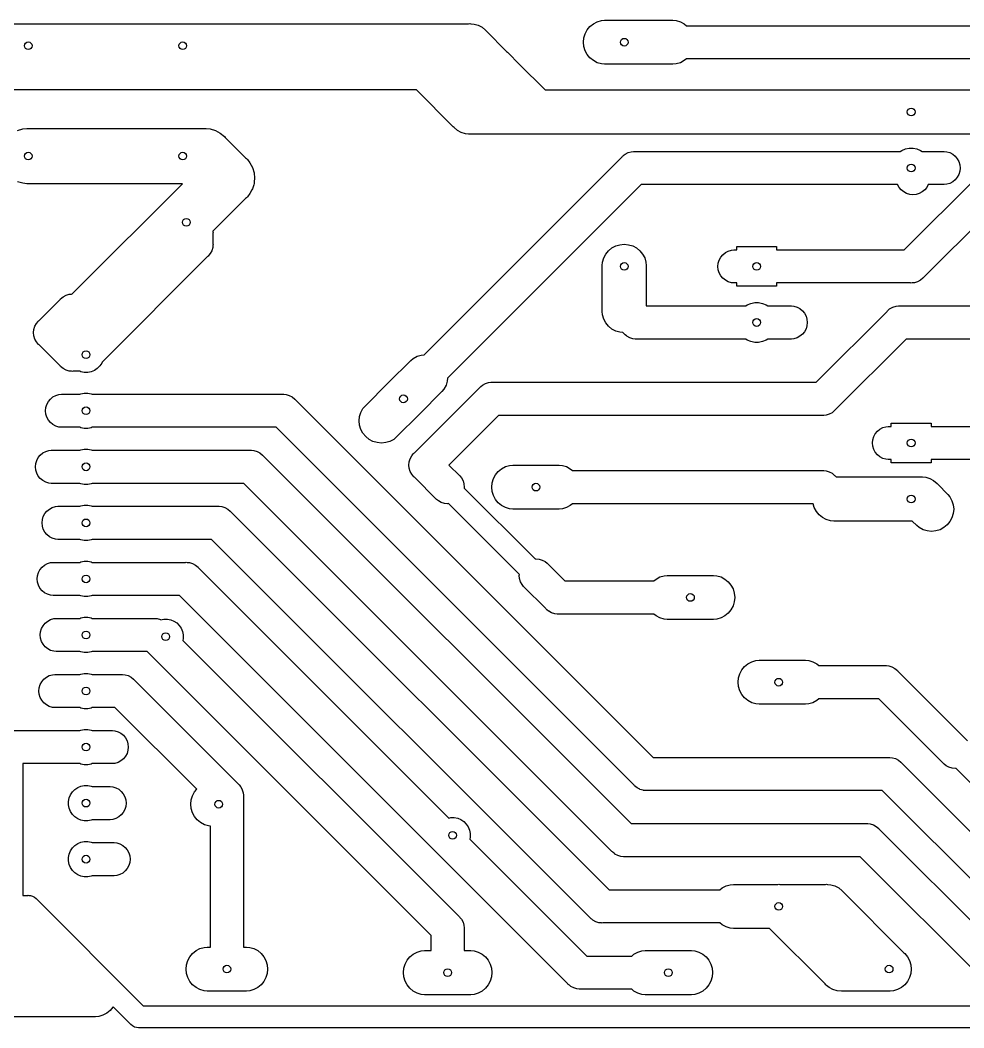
# Model space of a CAD drawing. Extents: x 86 to 209, y -117 to -36.
# Drawn here: x 137.63 to 180.38, y -82.5 to -36.84 of the extents above; entities that cross this region are included whole.
import ezdxf

# ---------------------------------------------------------------- set-up
doc = ezdxf.new("R2010")
doc.units = 0
doc.layers.add('BLACK', color=7, linetype='CONTINUOUS')

msp = doc.modelspace()

# ---------------------------------------------------------------- linework, layer by layer
at = {"layer": 'BLACK', "linetype": 'CONTINUOUS'}
for p, q in [((163.602, -37.0045), (163.775, -36.9117)), ((163.775, -36.9117), (163.964, -36.8545)), ((163.964, -36.8545), (164.111, -36.84)), ((164.111, -36.84), (167.209, -36.84)), ((167.209, -36.84), (167.356, -36.8545)), ((167.356, -36.8545), (167.545, -36.9117)), ((167.545, -36.9117), (167.718, -37.0045)), ((128.951, -37), (157.951, -37)), ((157.951, -37), (158, -36.9952)), ((158, -36.9952), (158.049, -37)), ((158.049, -37), (158.196, -37.0145)), ((158.196, -37.0145), (158.385, -37.0717)), ((158.385, -37.0717), (158.558, -37.1645)), ((158.558, -37.1645), (158.711, -37.2895)), ((158.711, -37.2895), (158.742, -37.3276)), ((158.742, -37.3276), (159.672, -38.2582)), ((163.232, -37.4555), (163.325, -37.2817)), ((163.325, -37.2817), (163.449, -37.1295)), ((163.449, -37.1295), (163.602, -37.0045)), ((167.718, -37.0045), (167.822, -37.09)), ((167.822, -37.09), (196.803, -37.09)), ((163.155, -37.84), (163.174, -37.644)), ((163.174, -38.036), (163.155, -37.84)), ((163.174, -37.644), (163.232, -37.4555)), ((159.672, -38.2582), (159.711, -38.2895)), ((159.711, -38.2895), (159.742, -38.3276)), ((159.742, -38.3276), (160.242, -38.8276)), ((163.232, -38.2245), (163.174, -38.036)), ((163.325, -38.3983), (163.232, -38.2245)), ((163.449, -38.5505), (163.325, -38.3983)), ((163.602, -38.6755), (163.449, -38.5505)), ((163.775, -38.7683), (163.602, -38.6755)), ((163.964, -38.8255), (163.775, -38.7683)), ((167.545, -38.7683), (167.356, -38.8255)), ((167.718, -38.6755), (167.545, -38.7683)), ((167.822, -38.59), (167.718, -38.6755)), ((196.529, -38.59), (167.822, -38.59)), ((160.242, -38.8276), (161.414, -40)), ((160.242, -38.8276), (160.242, -38.8276)), ((164.111, -38.84), (163.964, -38.8255)), ((167.209, -38.84), (164.111, -38.84)), ((167.356, -38.8255), (167.209, -38.84)), ((155.586, -40), (129.768, -40)), ((157.258, -41.6724), (155.586, -40)), ((161.414, -40), (195.049, -40)), ((137.519, -41.8396), (137.755, -41.7681)), ((137.755, -41.7681), (137.939, -41.75)), ((137.939, -41.75), (145.939, -41.75)), ((145.939, -41.75), (146, -41.744)), ((146, -41.744), (146.061, -41.75)), ((146.061, -41.75), (146.061, -41.75)), ((146.061, -41.75), (146.245, -41.7681)), ((146.245, -41.7681), (146.481, -41.8396)), ((146.481, -41.8396), (146.698, -41.9556)), ((146.698, -41.9556), (146.888, -42.1118)), ((157.289, -41.7105), (157.258, -41.6724)), ((157.442, -41.8355), (157.289, -41.7105)), ((157.615, -41.9283), (157.442, -41.8355)), ((157.804, -41.9855), (157.615, -41.9283)), ((157.951, -42), (157.804, -41.9855)), ((158, -42.0048), (157.951, -42)), ((157.951, -42), (157.951, -42)), ((158.049, -42), (158, -42.0048)), ((160.951, -42), (158.049, -42)), ((161, -42.0048), (160.951, -42)), ((161.049, -42), (161, -42.0048)), ((182.939, -42), (161.049, -42)), ((146.888, -42.1118), (146.927, -42.1595)), ((146.927, -42.1595), (147.84, -43.0727)), ((165.002, -42.9458), (165.041, -42.9134)), ((165.041, -42.9134), (165.172, -42.8437)), ((165.172, -42.8437), (165.313, -42.8009)), ((165.313, -42.8009), (165.423, -42.79)), ((165.423, -42.79), (165.46, -42.7864)), ((165.423, -42.79), (165.423, -42.79)), ((165.46, -42.7864), (165.497, -42.79)), ((165.497, -42.79), (177.502, -42.79)), ((177.502, -42.79), (177.574, -42.7424)), ((177.574, -42.7424), (177.737, -42.6746)), ((177.737, -42.6746), (177.911, -42.64)), ((177.911, -42.64), (178.089, -42.64)), ((178.089, -42.64), (178.263, -42.6746)), ((178.263, -42.6746), (178.426, -42.7424)), ((178.426, -42.7424), (178.498, -42.79)), ((178.498, -42.79), (179.497, -42.79)), ((179.497, -42.79), (179.607, -42.8009)), ((179.607, -42.8009), (179.748, -42.8437)), ((179.748, -42.8437), (179.879, -42.9134)), ((179.879, -42.9134), (179.993, -43.0071)), ((147.84, -43.0727), (147.888, -43.1118)), ((147.888, -43.1118), (147.927, -43.1595)), ((147.927, -43.1595), (147.927, -43.1595)), ((147.927, -43.1595), (148.044, -43.3022)), ((148.044, -43.3022), (148.16, -43.5193)), ((155.938, -52.0013), (164.904, -43.0357)), ((164.904, -43.0357), (164.927, -43.0071)), ((164.927, -43.0071), (164.956, -42.9836)), ((164.956, -42.9836), (165.002, -42.9458)), ((164.956, -42.9836), (164.956, -42.9836)), ((179.993, -43.0071), (180.087, -43.1213)), ((180.087, -43.1213), (180.156, -43.2516)), ((180.156, -43.2516), (180.199, -43.393)), ((148.16, -43.5193), (148.232, -43.755)), ((148.232, -43.755), (148.256, -44)), ((180.156, -43.8284), (180.087, -43.9587)), ((180.199, -43.687), (180.156, -43.8284)), ((180.199, -43.393), (180.214, -43.54)), ((180.214, -43.54), (180.199, -43.687)), ((137.755, -44.2319), (137.519, -44.1604)), ((137.939, -44.25), (137.755, -44.2319)), ((144.982, -44.25), (137.939, -44.25)), ((140.16, -49.0727), (144.982, -44.25)), ((148.232, -44.245), (148.215, -44.3022)), ((148.24, -44.1659), (148.232, -44.245)), ((148.256, -44), (148.24, -44.1659)), ((165.771, -44.29), (156.999, -53.0619)), ((177.385, -44.29), (165.771, -44.29)), ((177.453, -44.4187), (177.385, -44.29)), ((177.689, -47.25), (180.944, -43.9957)), ((178.775, -44.29), (178.707, -44.4187)), ((179.497, -44.29), (178.775, -44.29)), ((179.607, -44.2791), (179.497, -44.29)), ((179.748, -44.2363), (179.607, -44.2791)), ((179.879, -44.1666), (179.748, -44.2363)), ((179.993, -44.0729), (179.879, -44.1666)), ((180.087, -43.9587), (179.993, -44.0729)), ((148.044, -44.6978), (147.928, -44.8396)), ((148.133, -44.5329), (148.044, -44.6978)), ((148.16, -44.4807), (148.133, -44.5329)), ((148.215, -44.3022), (148.16, -44.4807)), ((177.547, -44.5329), (177.453, -44.4187)), ((177.661, -44.6266), (177.547, -44.5329)), ((177.792, -44.6963), (177.661, -44.6266)), ((177.933, -44.7391), (177.792, -44.6963)), ((178.08, -44.7536), (177.933, -44.7391)), ((178.227, -44.7391), (178.08, -44.7536)), ((178.368, -44.6963), (178.227, -44.7391)), ((178.499, -44.6266), (178.368, -44.6963)), ((178.613, -44.5329), (178.499, -44.6266)), ((178.707, -44.4187), (178.613, -44.5329)), ((147.84, -44.9273), (146.368, -46.4)), ((147.888, -44.8882), (147.84, -44.9273)), ((147.928, -44.8396), (147.888, -44.8882)), ((181.5, -45.5607), (178.556, -48.5043)), ((146.368, -46.4), (146.37, -46.4232)), ((146.37, -46.4232), (146.37, -46.4232)), ((146.37, -46.4232), (146.374, -46.46)), ((146.374, -46.46), (146.37, -46.4968)), ((146.37, -46.4968), (146.37, -46.9632)), ((146.37, -46.9632), (146.374, -47)), ((146.374, -47), (146.37, -47.0368)), ((164.615, -47.0717), (164.804, -47.0145)), ((164.804, -47.0145), (165, -46.9952)), ((165, -46.9952), (165.196, -47.0145)), ((165.196, -47.0145), (165.385, -47.0717)), ((146.247, -47.4187), (146.183, -47.4957)), ((146.316, -47.2884), (146.247, -47.4187)), ((146.359, -47.147), (146.316, -47.2884)), ((146.361, -47.131), (146.359, -47.147)), ((146.37, -47.0368), (146.361, -47.131)), ((146.37, -47.0368), (146.37, -47.0368)), ((164.072, -47.6155), (164.165, -47.4417)), ((164.165, -47.4417), (164.289, -47.2895)), ((164.289, -47.2895), (164.442, -47.1645)), ((164.442, -47.1645), (164.615, -47.0717)), ((165.385, -47.0717), (165.558, -47.1645)), ((165.558, -47.1645), (165.711, -47.2895)), ((165.711, -47.2895), (165.835, -47.4417)), ((165.835, -47.4417), (165.928, -47.6155)), ((169.373, -47.5813), (169.467, -47.4671)), ((169.467, -47.4671), (169.581, -47.3734)), ((169.581, -47.3734), (169.712, -47.3037)), ((169.712, -47.3037), (169.853, -47.2609)), ((169.853, -47.2609), (169.963, -47.25)), ((169.963, -47.25), (170.1, -47.25)), ((170.1, -47.25), (170.1, -47.1)), ((170.1, -47.1), (171.9, -47.1)), ((171.9, -47.1), (171.9, -47.25)), ((171.9, -47.25), (177.689, -47.25)), ((146.124, -47.5564), (141.348, -52.3325)), ((146.153, -47.5329), (146.124, -47.5564)), ((146.183, -47.4957), (146.153, -47.5329)), ((164, -47.9509), (164.014, -47.804)), ((164.014, -47.804), (164.072, -47.6155)), ((165.928, -47.6155), (165.986, -47.804)), ((165.986, -47.804), (166, -47.9509)), ((169.246, -48), (169.261, -47.853)), ((169.261, -47.853), (169.304, -47.7116)), ((169.304, -47.7116), (169.373, -47.5813)), ((164, -50.0491), (164, -47.9509)), ((166, -47.9509), (166, -49.79)), ((169.261, -48.147), (169.246, -48)), ((169.304, -48.2884), (169.261, -48.147)), ((169.373, -48.4187), (169.304, -48.2884)), ((169.467, -48.5329), (169.373, -48.4187)), ((169.581, -48.6266), (169.467, -48.5329)), ((169.712, -48.6963), (169.581, -48.6266)), ((169.853, -48.7391), (169.712, -48.6963)), ((169.963, -48.75), (169.853, -48.7391)), ((170.1, -48.75), (169.963, -48.75)), ((170.1, -48.9), (170.1, -48.75)), ((177.963, -48.75), (171.9, -48.75)), ((171.9, -48.75), (171.9, -48.9)), ((178, -48.7536), (177.963, -48.75)), ((178.037, -48.75), (178, -48.7536)), ((178.147, -48.7391), (178.037, -48.75)), ((178.037, -48.75), (178.037, -48.75)), ((178.288, -48.6963), (178.147, -48.7391)), ((178.419, -48.6266), (178.288, -48.6963)), ((178.533, -48.5329), (178.419, -48.6266)), ((178.556, -48.5043), (178.533, -48.5329)), ((139.581, -49.3734), (139.712, -49.3037)), ((139.712, -49.3037), (139.853, -49.2609)), ((139.853, -49.2609), (139.963, -49.25)), ((139.963, -49.25), (139.984, -49.2479)), ((139.963, -49.25), (139.963, -49.25)), ((139.984, -49.2479), (140.16, -49.0727)), ((171.9, -48.9), (170.1, -48.9)), ((138.496, -50.4436), (139.444, -49.4957)), ((139.444, -49.4957), (139.467, -49.4671)), ((139.467, -49.4671), (139.526, -49.4187)), ((139.526, -49.4187), (139.581, -49.3734)), ((170.502, -49.79), (170.574, -49.7424)), ((170.574, -49.7424), (170.737, -49.6746)), ((170.737, -49.6746), (170.911, -49.64)), ((170.911, -49.64), (171.089, -49.64)), ((171.089, -49.64), (171.263, -49.6746)), ((171.263, -49.6746), (171.426, -49.7424)), ((171.426, -49.7424), (171.498, -49.79)), ((164.014, -50.196), (164, -50.0491)), ((164.072, -50.3845), (164.014, -50.196)), ((166, -49.79), (170.502, -49.79)), ((171.498, -49.79), (172.577, -49.79)), ((172.577, -49.79), (172.687, -49.8009)), ((172.687, -49.8009), (172.828, -49.8437)), ((172.828, -49.8437), (172.959, -49.9134)), ((172.959, -49.9134), (173.073, -50.0071)), ((173.073, -50.0071), (173.167, -50.1213)), ((173.167, -50.1213), (173.236, -50.2516)), ((173.689, -53.25), (176.904, -50.0357)), ((176.904, -50.0357), (176.927, -50.0071)), ((176.927, -50.0071), (176.958, -49.9817)), ((176.958, -49.9817), (177.023, -49.9283)), ((177.023, -49.9283), (177.041, -49.9134)), ((177.041, -49.9134), (177.172, -49.8437)), ((177.172, -49.8437), (177.313, -49.8009)), ((177.313, -49.8009), (177.423, -49.79)), ((177.423, -49.79), (177.46, -49.7864)), ((177.423, -49.79), (177.423, -49.79)), ((177.46, -49.7864), (177.497, -49.79)), ((177.497, -49.79), (182.878, -49.79)), ((138.304, -50.7116), (138.373, -50.5813)), ((138.373, -50.5813), (138.444, -50.4957)), ((138.444, -50.4957), (138.467, -50.4671)), ((138.444, -50.4957), (138.444, -50.4957)), ((138.467, -50.4671), (138.496, -50.4436)), ((164.165, -50.5583), (164.072, -50.3845)), ((164.289, -50.7105), (164.165, -50.5583)), ((173.236, -50.2516), (173.279, -50.393)), ((173.279, -50.393), (173.294, -50.54)), ((173.294, -50.54), (173.279, -50.687)), ((138.246, -51), (138.261, -50.853)), ((138.261, -51.147), (138.246, -51)), ((138.261, -50.853), (138.304, -50.7116)), ((164.442, -50.8355), (164.289, -50.7105)), ((164.615, -50.9283), (164.442, -50.8355)), ((164.804, -50.9855), (164.615, -50.9283)), ((164.938, -50.9987), (164.804, -50.9855)), ((164.984, -51.0443), (164.938, -50.9987)), ((165.007, -51.0729), (164.984, -51.0443)), ((165.036, -51.0964), (165.007, -51.0729)), ((165.097, -51.147), (165.036, -51.0964)), ((165.036, -51.0964), (165.036, -51.0964)), ((173.073, -51.0729), (172.959, -51.1666)), ((173.167, -50.9587), (173.073, -51.0729)), ((173.236, -50.8284), (173.167, -50.9587)), ((173.279, -50.687), (173.236, -50.8284)), ((138.304, -51.2884), (138.261, -51.147)), ((138.373, -51.4187), (138.304, -51.2884)), ((138.467, -51.5329), (138.373, -51.4187)), ((138.496, -51.5564), (138.467, -51.5329)), ((139.444, -52.5043), (138.496, -51.5564)), ((165.121, -51.1666), (165.097, -51.147)), ((165.252, -51.2363), (165.121, -51.1666)), ((165.393, -51.2791), (165.252, -51.2363)), ((165.503, -51.29), (165.393, -51.2791)), ((165.54, -51.2936), (165.503, -51.29)), ((165.503, -51.29), (165.503, -51.29)), ((165.577, -51.29), (165.54, -51.2936)), ((170.502, -51.29), (165.577, -51.29)), ((170.574, -51.3376), (170.502, -51.29)), ((170.737, -51.4054), (170.574, -51.3376)), ((170.911, -51.44), (170.737, -51.4054)), ((171.089, -51.44), (170.911, -51.44)), ((171.263, -51.4054), (171.089, -51.44)), ((171.426, -51.3376), (171.263, -51.4054)), ((171.498, -51.29), (171.426, -51.3376)), ((172.577, -51.29), (171.498, -51.29)), ((172.687, -51.2791), (172.577, -51.29)), ((172.828, -51.2363), (172.687, -51.2791)), ((172.959, -51.1666), (172.828, -51.2363)), ((177.771, -51.29), (174.556, -54.5043)), ((182.878, -51.29), (177.771, -51.29)), ((155.615, -52.0717), (155.804, -52.0145)), ((155.804, -52.0145), (155.938, -52.0013)), ((139.467, -52.5329), (139.444, -52.5043)), ((141.241, -52.51), (141.13, -52.6214)), ((141.329, -52.3789), (141.241, -52.51)), ((141.348, -52.3325), (141.329, -52.3789)), ((154.328, -53.2582), (155.328, -52.2582)), ((155.328, -52.2582), (155.442, -52.1645)), ((155.442, -52.1645), (155.615, -52.0717)), ((139.581, -52.6266), (139.467, -52.5329)), ((139.712, -52.6963), (139.581, -52.6266)), ((139.853, -52.7391), (139.712, -52.6963)), ((139.963, -52.75), (139.853, -52.7391)), ((140, -52.7536), (139.963, -52.75)), ((139.963, -52.75), (139.963, -52.75)), ((140.037, -52.75), (140, -52.7536)), ((140.34, -52.75), (140.037, -52.75)), ((140.387, -52.7693), (140.34, -52.75)), ((140.541, -52.8), (140.387, -52.7693)), ((140.699, -52.8), (140.541, -52.8)), ((140.853, -52.7693), (140.699, -52.8)), ((140.999, -52.709), (140.853, -52.7693)), ((141.13, -52.6214), (140.999, -52.709)), ((153.258, -54.3276), (154.328, -53.2582)), ((154.328, -53.2582), (154.328, -53.2582)), ((156.928, -53.3845), (156.835, -53.5583)), ((156.986, -53.196), (156.928, -53.3845)), ((156.999, -53.0619), (156.986, -53.196)), ((158.498, -53.4417), (158.581, -53.3734)), ((158.581, -53.3734), (158.712, -53.3037)), ((158.712, -53.3037), (158.853, -53.2609)), ((158.853, -53.2609), (158.963, -53.25)), ((158.963, -53.25), (159, -53.2464)), ((158.963, -53.25), (158.963, -53.25)), ((159, -53.2464), (159.037, -53.25)), ((159.037, -53.25), (173.689, -53.25)), ((139.121, -53.9134), (139.252, -53.8437)), ((139.252, -53.8437), (139.393, -53.8009)), ((139.393, -53.8009), (139.503, -53.79)), ((139.503, -53.79), (140.34, -53.79)), ((140.34, -53.79), (140.387, -53.7707)), ((140.387, -53.7707), (140.541, -53.74)), ((140.541, -53.74), (140.699, -53.74)), ((140.699, -53.74), (140.853, -53.7707)), ((140.853, -53.7707), (140.9, -53.79)), ((140.9, -53.79), (149.503, -53.79)), ((149.503, -53.79), (149.54, -53.7864)), ((149.54, -53.7864), (149.577, -53.79)), ((149.577, -53.79), (149.577, -53.79)), ((149.577, -53.79), (149.687, -53.8009)), ((149.687, -53.8009), (149.828, -53.8437)), ((149.828, -53.8437), (149.959, -53.9134)), ((155.496, -56.4436), (158.444, -53.4957)), ((156.742, -53.6724), (155.742, -54.6724)), ((156.835, -53.5583), (156.742, -53.6724)), ((158.444, -53.4957), (158.467, -53.4671)), ((158.467, -53.4671), (158.498, -53.4417)), ((138.801, -54.393), (138.844, -54.2516)), ((138.844, -54.2516), (138.913, -54.1213)), ((138.913, -54.1213), (139.007, -54.0071)), ((139.007, -54.0071), (139.121, -53.9134)), ((149.959, -53.9134), (150.073, -54.0071)), ((150.073, -54.0071), (150.096, -54.0357)), ((150.096, -54.0357), (166.311, -70.25)), ((153.165, -54.4417), (153.258, -54.3276)), ((138.786, -54.54), (138.801, -54.393)), ((138.801, -54.687), (138.786, -54.54)), ((138.844, -54.8284), (138.801, -54.687)), ((153.014, -54.804), (153.072, -54.6155)), ((153.072, -54.6155), (153.165, -54.4417)), ((155.742, -54.6724), (154.672, -55.7418)), ((155.742, -54.6724), (155.742, -54.6724)), ((159.311, -54.75), (157.061, -57)), ((173.963, -54.75), (159.311, -54.75)), ((174, -54.7536), (173.963, -54.75)), ((174.037, -54.75), (174, -54.7536)), ((174.147, -54.7391), (174.037, -54.75)), ((174.037, -54.75), (174.037, -54.75)), ((174.288, -54.6963), (174.147, -54.7391)), ((174.419, -54.6266), (174.288, -54.6963)), ((174.533, -54.5329), (174.419, -54.6266)), ((174.556, -54.5043), (174.533, -54.5329)), ((138.913, -54.9587), (138.844, -54.8284)), ((139.007, -55.0729), (138.913, -54.9587)), ((139.121, -55.1666), (139.007, -55.0729)), ((139.252, -55.2363), (139.121, -55.1666)), ((139.393, -55.2791), (139.252, -55.2363)), ((152.995, -55), (153.014, -54.804)), ((153.014, -55.196), (152.995, -55)), ((153.072, -55.3845), (153.014, -55.196)), ((176.853, -55.2609), (176.963, -55.25)), ((176.963, -55.25), (177.1, -55.25)), ((177.1, -55.25), (177.1, -55.1)), ((177.1, -55.1), (178.9, -55.1)), ((178.9, -55.1), (178.9, -55.25)), ((178.9, -55.25), (183.689, -55.25)), ((139.503, -55.29), (139.393, -55.2791)), ((140.34, -55.29), (139.503, -55.29)), ((140.387, -55.3093), (140.34, -55.29)), ((140.541, -55.34), (140.387, -55.3093)), ((140.699, -55.34), (140.541, -55.34)), ((140.853, -55.3093), (140.699, -55.34)), ((140.9, -55.29), (140.853, -55.3093)), ((149.229, -55.29), (140.9, -55.29)), ((165.444, -71.5043), (149.229, -55.29)), ((153.165, -55.5583), (153.072, -55.3845)), ((153.289, -55.7105), (153.165, -55.5583)), ((176.304, -55.7116), (176.373, -55.5813)), ((176.373, -55.5813), (176.467, -55.4671)), ((176.467, -55.4671), (176.581, -55.3734)), ((176.581, -55.3734), (176.712, -55.3037)), ((176.712, -55.3037), (176.853, -55.2609)), ((153.442, -55.8355), (153.289, -55.7105)), ((153.615, -55.9283), (153.442, -55.8355)), ((153.804, -55.9855), (153.615, -55.9283)), ((154, -56.0048), (153.804, -55.9855)), ((154.196, -55.9855), (154, -56.0048)), ((154.385, -55.9283), (154.196, -55.9855)), ((154.558, -55.8355), (154.385, -55.9283)), ((154.672, -55.7418), (154.558, -55.8355)), ((176.246, -56), (176.261, -55.853)), ((176.261, -56.147), (176.246, -56)), ((176.261, -55.853), (176.304, -55.7116)), ((176.304, -56.2884), (176.261, -56.147)), ((138.453, -56.6613), (138.547, -56.5471)), ((138.547, -56.5471), (138.661, -56.4534)), ((138.661, -56.4534), (138.792, -56.3837)), ((138.792, -56.3837), (138.933, -56.3409)), ((138.933, -56.3409), (139.043, -56.33)), ((139.043, -56.33), (140.34, -56.33)), ((140.34, -56.33), (140.387, -56.3107)), ((140.387, -56.3107), (140.541, -56.28)), ((140.541, -56.28), (140.699, -56.28)), ((140.699, -56.28), (140.853, -56.3107)), ((140.853, -56.3107), (140.9, -56.33)), ((140.9, -56.33), (148.043, -56.33)), ((148.043, -56.33), (148.08, -56.3264)), ((148.08, -56.3264), (148.117, -56.33)), ((148.117, -56.33), (148.117, -56.33)), ((148.117, -56.33), (148.227, -56.3409)), ((148.227, -56.3409), (148.368, -56.3837)), ((148.368, -56.3837), (148.499, -56.4534)), ((148.499, -56.4534), (148.613, -56.5471)), ((148.613, -56.5471), (148.636, -56.5757)), ((148.636, -56.5757), (165.311, -73.25)), ((155.304, -56.7116), (155.373, -56.5813)), ((155.373, -56.5813), (155.444, -56.4957)), ((155.444, -56.4957), (155.467, -56.4671)), ((155.467, -56.4671), (155.496, -56.4436)), ((176.373, -56.4187), (176.304, -56.2884)), ((176.467, -56.5329), (176.373, -56.4187)), ((176.581, -56.6266), (176.467, -56.5329)), ((138.326, -57.08), (138.341, -56.933)), ((138.341, -56.933), (138.384, -56.7916)), ((138.384, -56.7916), (138.453, -56.6613)), ((155.246, -57), (155.261, -56.853)), ((155.261, -57.147), (155.246, -57)), ((155.261, -56.853), (155.304, -56.7116)), ((157.061, -57), (157.556, -57.4957)), ((159.442, -57.1645), (159.615, -57.0717)), ((159.615, -57.0717), (159.804, -57.0145)), ((159.804, -57.0145), (159.951, -57)), ((159.951, -57), (162.049, -57)), ((162.049, -57), (162.196, -57.0145)), ((162.196, -57.0145), (162.385, -57.0717)), ((162.385, -57.0717), (162.558, -57.1645)), ((176.712, -56.6963), (176.581, -56.6266)), ((176.853, -56.7391), (176.712, -56.6963)), ((176.963, -56.75), (176.853, -56.7391)), ((177.1, -56.75), (176.963, -56.75)), ((177.1, -56.9), (177.1, -56.75)), ((178.9, -56.9), (177.1, -56.9)), ((183.963, -56.75), (178.9, -56.75)), ((178.9, -56.75), (178.9, -56.9)), ((138.341, -57.227), (138.326, -57.08)), ((138.384, -57.3684), (138.341, -57.227)), ((138.453, -57.4987), (138.384, -57.3684)), ((138.547, -57.6129), (138.453, -57.4987)), ((155.304, -57.2884), (155.261, -57.147)), ((155.373, -57.4187), (155.304, -57.2884)), ((155.467, -57.5329), (155.373, -57.4187)), ((155.496, -57.5564), (155.467, -57.5329)), ((157.556, -57.4957), (157.627, -57.5813)), ((159.072, -57.6155), (159.165, -57.4417)), ((159.165, -57.4417), (159.289, -57.2895)), ((159.289, -57.2895), (159.442, -57.1645)), ((162.558, -57.1645), (162.662, -57.25)), ((162.662, -57.25), (173.963, -57.25)), ((173.963, -57.25), (174, -57.2464)), ((174, -57.2464), (174.037, -57.25)), ((174.037, -57.25), (174.037, -57.25)), ((174.037, -57.25), (174.147, -57.2609)), ((174.147, -57.2609), (174.288, -57.3037)), ((174.288, -57.3037), (174.419, -57.3734)), ((174.419, -57.3734), (174.533, -57.4671)), ((174.533, -57.4671), (174.556, -57.4957)), ((174.556, -57.4957), (174.601, -57.54)), ((138.661, -57.7066), (138.547, -57.6129)), ((138.792, -57.7763), (138.661, -57.7066)), ((138.933, -57.8191), (138.792, -57.7763)), ((139.043, -57.83), (138.933, -57.8191)), ((140.34, -57.83), (139.043, -57.83)), ((140.387, -57.8493), (140.34, -57.83)), ((140.541, -57.88), (140.387, -57.8493)), ((140.699, -57.88), (140.541, -57.88)), ((140.853, -57.8493), (140.699, -57.88)), ((140.9, -57.83), (140.853, -57.8493)), ((147.769, -57.83), (140.9, -57.83)), ((164.444, -74.5043), (147.769, -57.83)), ((156.496, -58.5564), (155.496, -57.5564)), ((157.627, -57.5813), (157.696, -57.7116)), ((157.696, -57.7116), (157.739, -57.853)), ((157.739, -57.853), (157.754, -58)), ((158.995, -58), (159.014, -57.804)), ((159.014, -57.804), (159.072, -57.6155)), ((174.601, -57.54), (178.411, -57.54)), ((178.411, -57.54), (178.46, -57.5352)), ((178.46, -57.5352), (178.509, -57.54)), ((178.509, -57.54), (178.656, -57.5545)), ((178.656, -57.5545), (178.845, -57.6117)), ((178.845, -57.6117), (179.018, -57.7045)), ((179.018, -57.7045), (179.171, -57.8295)), ((179.171, -57.8295), (179.202, -57.8676)), ((179.202, -57.8676), (179.662, -58.3276)), ((157.754, -58), (157.749, -58.0424)), ((157.749, -58.0424), (160.958, -61.2505)), ((159.014, -58.196), (158.995, -58)), ((159.072, -58.3845), (159.014, -58.196)), ((159.165, -58.5583), (159.072, -58.3845)), ((179.662, -58.3276), (179.755, -58.4417)), ((179.755, -58.4417), (179.848, -58.6155)), ((139.092, -58.9237), (139.233, -58.8809)), ((139.233, -58.8809), (139.343, -58.87)), ((139.343, -58.87), (140.34, -58.87)), ((140.34, -58.87), (140.387, -58.8507)), ((140.387, -58.8507), (140.541, -58.82)), ((140.541, -58.82), (140.699, -58.82)), ((140.699, -58.82), (140.853, -58.8507)), ((140.853, -58.8507), (140.9, -58.87)), ((140.9, -58.87), (146.583, -58.87)), ((146.583, -58.87), (146.62, -58.8664)), ((146.62, -58.8664), (146.657, -58.87)), ((146.657, -58.87), (146.657, -58.87)), ((146.657, -58.87), (146.767, -58.8809)), ((146.767, -58.8809), (146.908, -58.9237)), ((156.581, -58.6266), (156.496, -58.5564)), ((156.712, -58.6963), (156.581, -58.6266)), ((156.853, -58.7391), (156.712, -58.6963)), ((157, -58.7536), (156.853, -58.7391)), ((157.042, -58.7495), (157, -58.7536)), ((160.251, -61.9577), (157.042, -58.7495)), ((159.289, -58.7105), (159.165, -58.5583)), ((159.442, -58.8355), (159.289, -58.7105)), ((159.615, -58.9283), (159.442, -58.8355)), ((162.558, -58.8355), (162.385, -58.9283)), ((162.662, -58.75), (162.558, -58.8355)), ((173.559, -58.75), (162.662, -58.75)), ((173.612, -58.9245), (173.559, -58.75)), ((179.848, -58.6155), (179.906, -58.804)), ((179.906, -58.804), (179.925, -59)), ((138.641, -59.473), (138.684, -59.3316)), ((138.684, -59.3316), (138.753, -59.2013)), ((138.753, -59.2013), (138.847, -59.0871)), ((138.847, -59.0871), (138.961, -58.9934)), ((138.961, -58.9934), (139.092, -58.9237)), ((146.908, -58.9237), (147.039, -58.9934)), ((147.039, -58.9934), (147.153, -59.0871)), ((147.153, -59.0871), (147.176, -59.1157)), ((147.176, -59.1157), (164.311, -76.25)), ((159.804, -58.9855), (159.615, -58.9283)), ((159.951, -59), (159.804, -58.9855)), ((162.049, -59), (159.951, -59)), ((162.196, -58.9855), (162.049, -59)), ((162.385, -58.9283), (162.196, -58.9855)), ((173.705, -59.0983), (173.612, -58.9245)), ((173.829, -59.2505), (173.705, -59.0983)), ((173.982, -59.3755), (173.829, -59.2505)), ((179.906, -59.196), (179.848, -59.3845)), ((179.925, -59), (179.906, -59.196)), ((138.626, -59.62), (138.641, -59.473)), ((138.641, -59.767), (138.626, -59.62)), ((138.684, -59.9084), (138.641, -59.767)), ((174.155, -59.4683), (173.982, -59.3755)), ((174.344, -59.5255), (174.155, -59.4683)), ((174.491, -59.54), (174.344, -59.5255)), ((178.046, -59.54), (174.491, -59.54)), ((178.248, -59.7418), (178.046, -59.54)), ((178.362, -59.8355), (178.248, -59.7418)), ((179.631, -59.7105), (179.478, -59.8355)), ((179.755, -59.5583), (179.631, -59.7105)), ((179.848, -59.3845), (179.755, -59.5583)), ((138.753, -60.0387), (138.684, -59.9084)), ((138.847, -60.1529), (138.753, -60.0387)), ((138.961, -60.2466), (138.847, -60.1529)), ((139.092, -60.3163), (138.961, -60.2466)), ((178.535, -59.9283), (178.362, -59.8355)), ((178.724, -59.9855), (178.535, -59.9283)), ((178.92, -60.0048), (178.724, -59.9855)), ((179.116, -59.9855), (178.92, -60.0048)), ((179.305, -59.9283), (179.116, -59.9855)), ((179.478, -59.8355), (179.305, -59.9283)), ((139.233, -60.3591), (139.092, -60.3163)), ((139.343, -60.37), (139.233, -60.3591)), ((140.34, -60.37), (139.343, -60.37)), ((140.387, -60.3893), (140.34, -60.37)), ((140.541, -60.42), (140.387, -60.3893)), ((140.699, -60.42), (140.541, -60.42)), ((140.853, -60.3893), (140.699, -60.42)), ((140.9, -60.37), (140.853, -60.3893)), ((146.309, -60.37), (140.9, -60.37)), ((163.444, -77.5043), (146.309, -60.37)), ((138.533, -61.7413), (138.627, -61.6271)), ((138.627, -61.6271), (138.741, -61.5334)), ((138.741, -61.5334), (138.872, -61.4637)), ((138.872, -61.4637), (139.013, -61.4209)), ((139.013, -61.4209), (139.123, -61.41)), ((139.123, -61.41), (140.34, -61.41)), ((140.34, -61.41), (140.387, -61.3907)), ((140.387, -61.3907), (140.541, -61.36)), ((140.541, -61.36), (140.699, -61.36)), ((140.699, -61.36), (140.853, -61.3907)), ((140.853, -61.3907), (140.9, -61.41)), ((140.9, -61.41), (145.123, -61.41)), ((145.123, -61.41), (145.16, -61.4064)), ((145.16, -61.4064), (145.197, -61.41)), ((145.197, -61.41), (145.197, -61.41)), ((145.197, -61.41), (145.307, -61.4209)), ((145.307, -61.4209), (145.448, -61.4637)), ((145.448, -61.4637), (145.579, -61.5334)), ((145.579, -61.5334), (145.693, -61.6271)), ((145.693, -61.6271), (145.716, -61.6557)), ((160.958, -61.2505), (161, -61.2464)), ((161, -61.2464), (161.147, -61.2609)), ((161.147, -61.2609), (161.288, -61.3037)), ((161.288, -61.3037), (161.419, -61.3734)), ((161.419, -61.3734), (161.504, -61.4436)), ((161.504, -61.4436), (162.311, -62.25)), ((138.406, -62.16), (138.421, -62.013)), ((138.421, -62.013), (138.464, -61.8716)), ((138.464, -61.8716), (138.533, -61.7413)), ((145.716, -61.6557), (157.055, -72.9942)), ((160.246, -62), (160.251, -61.9577)), ((160.261, -62.147), (160.246, -62)), ((166.442, -62.1645), (166.615, -62.0717)), ((166.615, -62.0717), (166.804, -62.0145)), ((166.804, -62.0145), (166.951, -62)), ((166.951, -62), (169.049, -62)), ((169.049, -62), (169.196, -62.0145)), ((169.196, -62.0145), (169.385, -62.0717)), ((169.385, -62.0717), (169.558, -62.1645)), ((138.421, -62.307), (138.406, -62.16)), ((138.464, -62.4484), (138.421, -62.307)), ((138.533, -62.5787), (138.464, -62.4484)), ((160.304, -62.2884), (160.261, -62.147)), ((160.373, -62.4187), (160.304, -62.2884)), ((160.444, -62.5043), (160.373, -62.4187)), ((161.444, -63.5043), (160.444, -62.5043)), ((162.311, -62.25), (166.338, -62.25)), ((166.338, -62.25), (166.442, -62.1645)), ((169.558, -62.1645), (169.711, -62.2895)), ((169.711, -62.2895), (169.835, -62.4417)), ((169.835, -62.4417), (169.928, -62.6155)), ((138.627, -62.6929), (138.533, -62.5787)), ((138.741, -62.7866), (138.627, -62.6929)), ((138.872, -62.8563), (138.741, -62.7866)), ((139.013, -62.8991), (138.872, -62.8563)), ((139.123, -62.91), (139.013, -62.8991)), ((140.34, -62.91), (139.123, -62.91)), ((140.387, -62.9293), (140.34, -62.91)), ((140.541, -62.96), (140.387, -62.9293)), ((140.699, -62.96), (140.541, -62.96)), ((140.853, -62.9293), (140.699, -62.96)), ((140.9, -62.91), (140.853, -62.9293)), ((144.849, -62.91), (140.9, -62.91)), ((162.444, -80.5043), (144.849, -62.91)), ((169.928, -62.6155), (169.986, -62.804)), ((169.986, -62.804), (170.005, -63)), ((170.005, -63), (169.986, -63.196)), ((169.928, -63.3845), (169.835, -63.5583)), ((169.986, -63.196), (169.928, -63.3845)), ((140.387, -63.9307), (140.541, -63.9)), ((140.541, -63.9), (140.699, -63.9)), ((140.699, -63.9), (140.853, -63.9307)), ((161.467, -63.5329), (161.444, -63.5043)), ((161.496, -63.5564), (161.467, -63.5329)), ((161.575, -63.6214), (161.496, -63.5564)), ((161.496, -63.5564), (161.496, -63.5564)), ((161.581, -63.6266), (161.575, -63.6214)), ((161.712, -63.6963), (161.581, -63.6266)), ((161.853, -63.7391), (161.712, -63.6963)), ((161.963, -63.75), (161.853, -63.7391)), ((162, -63.7536), (161.963, -63.75)), ((161.963, -63.75), (161.963, -63.75)), ((162.037, -63.75), (162, -63.7536)), ((166.338, -63.75), (162.037, -63.75)), ((166.442, -63.8355), (166.338, -63.75)), ((166.615, -63.9283), (166.442, -63.8355)), ((169.558, -63.8355), (169.385, -63.9283)), ((169.711, -63.7105), (169.558, -63.8355)), ((169.835, -63.5583), (169.711, -63.7105)), ((138.604, -64.4116), (138.673, -64.2813)), ((138.673, -64.2813), (138.767, -64.1671)), ((138.767, -64.1671), (138.881, -64.0734)), ((138.881, -64.0734), (139.012, -64.0037)), ((139.012, -64.0037), (139.153, -63.9609)), ((139.153, -63.9609), (139.263, -63.95)), ((139.263, -63.95), (140.34, -63.95)), ((140.34, -63.95), (140.387, -63.9307)), ((140.853, -63.9307), (140.9, -63.95)), ((140.9, -63.95), (143.663, -63.95)), ((143.663, -63.95), (143.7, -63.9464)), ((143.7, -63.9464), (143.737, -63.95)), ((143.737, -63.95), (143.737, -63.95)), ((143.737, -63.95), (143.847, -63.9609)), ((143.847, -63.9609), (143.988, -64.0037)), ((143.988, -64.0037), (143.993, -64.0064)), ((143.993, -64.0064), (144.145, -63.9763)), ((144.145, -63.9763), (144.302, -63.9763)), ((144.302, -63.9763), (144.457, -64.007)), ((144.457, -64.007), (144.603, -64.0674)), ((144.603, -64.0674), (144.734, -64.1549)), ((144.734, -64.1549), (144.845, -64.2663)), ((144.845, -64.2663), (144.933, -64.3974)), ((166.804, -63.9855), (166.615, -63.9283)), ((166.951, -64), (166.804, -63.9855)), ((169.049, -64), (166.951, -64)), ((169.196, -63.9855), (169.049, -64)), ((169.385, -63.9283), (169.196, -63.9855)), ((138.546, -64.7), (138.561, -64.553)), ((138.561, -64.847), (138.546, -64.7)), ((138.561, -64.553), (138.604, -64.4116)), ((144.933, -64.3974), (144.993, -64.543)), ((144.993, -64.543), (145.024, -64.6975)), ((145.024, -64.6975), (145.024, -64.8551)), ((138.604, -64.9884), (138.561, -64.847)), ((138.673, -65.1187), (138.604, -64.9884)), ((138.767, -65.2329), (138.673, -65.1187)), ((138.881, -65.3266), (138.767, -65.2329)), ((145.024, -64.8551), (145.006, -64.9451)), ((145.006, -64.9451), (157.504, -77.4436)), ((139.012, -65.3963), (138.881, -65.3266)), ((139.153, -65.4391), (139.012, -65.3963)), ((139.263, -65.45), (139.153, -65.4391)), ((140.34, -65.45), (139.263, -65.45)), ((140.387, -65.4693), (140.34, -65.45)), ((140.541, -65.5), (140.387, -65.4693)), ((140.699, -65.5), (140.541, -65.5)), ((140.853, -65.4693), (140.699, -65.5)), ((140.9, -65.45), (140.853, -65.4693)), ((143.389, -65.45), (140.9, -65.45)), ((156.25, -78.3107), (143.389, -65.45)), ((170.325, -66.2817), (170.449, -66.1295)), ((170.449, -66.1295), (170.602, -66.0045)), ((170.602, -66.0045), (170.775, -65.9117)), ((170.775, -65.9117), (170.964, -65.8545)), ((170.964, -65.8545), (171.111, -65.84)), ((171.111, -65.84), (173.209, -65.84)), ((173.209, -65.84), (173.356, -65.8545)), ((173.356, -65.8545), (173.545, -65.9117)), ((173.545, -65.9117), (173.718, -66.0045)), ((173.718, -66.0045), (173.822, -66.09)), ((173.822, -66.09), (176.803, -66.09)), ((176.803, -66.09), (176.84, -66.0864)), ((176.84, -66.0864), (176.877, -66.09)), ((176.877, -66.09), (176.877, -66.09)), ((176.877, -66.09), (176.987, -66.1009)), ((176.987, -66.1009), (177.128, -66.1437)), ((177.128, -66.1437), (177.259, -66.2134)), ((138.707, -66.7071), (138.821, -66.6134)), ((138.821, -66.6134), (138.952, -66.5437)), ((138.952, -66.5437), (139.093, -66.5009)), ((139.093, -66.5009), (139.203, -66.49)), ((139.203, -66.49), (140.34, -66.49)), ((140.34, -66.49), (140.387, -66.4707)), ((140.387, -66.4707), (140.541, -66.44)), ((140.541, -66.44), (140.699, -66.44)), ((140.699, -66.44), (140.853, -66.4707)), ((140.853, -66.4707), (140.9, -66.49)), ((140.9, -66.49), (142.203, -66.49)), ((142.203, -66.49), (142.24, -66.4864)), ((142.24, -66.4864), (142.277, -66.49)), ((142.277, -66.49), (142.277, -66.49)), ((142.277, -66.49), (142.387, -66.5009)), ((142.387, -66.5009), (142.528, -66.5437)), ((142.528, -66.5437), (142.659, -66.6134)), ((142.659, -66.6134), (142.773, -66.7071)), ((170.155, -66.84), (170.174, -66.644)), ((170.174, -66.644), (170.232, -66.4555)), ((170.232, -66.4555), (170.325, -66.2817)), ((177.259, -66.2134), (177.373, -66.3071)), ((177.373, -66.3071), (177.396, -66.3357)), ((177.396, -66.3357), (180.556, -69.4957)), ((138.486, -67.24), (138.501, -67.093)), ((138.501, -67.093), (138.544, -66.9516)), ((138.544, -66.9516), (138.613, -66.8213)), ((138.613, -66.8213), (138.707, -66.7071)), ((142.773, -66.7071), (142.796, -66.7357)), ((142.796, -66.7357), (147.504, -71.4436)), ((170.174, -67.036), (170.155, -66.84)), ((170.232, -67.2245), (170.174, -67.036)), ((138.501, -67.387), (138.486, -67.24)), ((138.544, -67.5284), (138.501, -67.387)), ((138.613, -67.6587), (138.544, -67.5284)), ((170.325, -67.3983), (170.232, -67.2245)), ((170.449, -67.5505), (170.325, -67.3983)), ((170.602, -67.6755), (170.449, -67.5505)), ((138.707, -67.7729), (138.613, -67.6587)), ((138.821, -67.8666), (138.707, -67.7729)), ((138.952, -67.9363), (138.821, -67.8666)), ((139.093, -67.9791), (138.952, -67.9363)), ((139.203, -67.99), (139.093, -67.9791)), ((140.34, -67.99), (139.203, -67.99)), ((140.387, -68.0093), (140.34, -67.99)), ((140.541, -68.04), (140.387, -68.0093)), ((140.853, -68.0093), (140.699, -68.04)), ((140.9, -67.99), (140.853, -68.0093)), ((141.929, -67.99), (140.9, -67.99)), ((145.631, -71.6912), (141.929, -67.99)), ((170.775, -67.7683), (170.602, -67.6755)), ((170.964, -67.8255), (170.775, -67.7683)), ((171.111, -67.84), (170.964, -67.8255)), ((173.209, -67.84), (171.111, -67.84)), ((173.356, -67.8255), (173.209, -67.84)), ((173.545, -67.7683), (173.356, -67.8255)), ((173.718, -67.6755), (173.545, -67.7683)), ((173.822, -67.59), (173.718, -67.6755)), ((176.529, -67.59), (173.822, -67.59)), ((179.496, -70.5564), (176.529, -67.59)), ((140.699, -68.04), (140.541, -68.04)), ((137.257, -69.03), (140.34, -69.03)), ((140.34, -69.03), (140.387, -69.0107)), ((140.387, -69.0107), (140.541, -68.98)), ((140.541, -68.98), (140.699, -68.98)), ((140.699, -68.98), (140.853, -69.0107)), ((140.853, -69.0107), (140.9, -69.03)), ((140.9, -69.03), (141.817, -69.03)), ((141.817, -69.03), (141.927, -69.0409)), ((141.927, -69.0409), (142.068, -69.0837)), ((142.068, -69.0837), (142.199, -69.1534)), ((142.199, -69.1534), (142.313, -69.2471)), ((142.313, -69.2471), (142.407, -69.3613)), ((142.407, -69.3613), (142.476, -69.4916)), ((142.476, -69.4916), (142.519, -69.633)), ((142.519, -69.633), (142.534, -69.78)), ((142.534, -69.78), (142.519, -69.927)), ((142.313, -70.3129), (142.199, -70.4066)), ((142.407, -70.1987), (142.313, -70.3129)), ((142.476, -70.0684), (142.407, -70.1987)), ((142.519, -69.927), (142.476, -70.0684)), ((166.311, -70.25), (176.963, -70.25)), ((176.963, -70.25), (177, -70.2464)), ((177, -70.2464), (177.037, -70.25)), ((177.037, -70.25), (177.037, -70.25)), ((177.037, -70.25), (177.147, -70.2609)), ((177.147, -70.2609), (177.288, -70.3037)), ((177.288, -70.3037), (177.419, -70.3734)), ((140.34, -70.53), (137.75, -70.53)), ((137.75, -70.53), (137.75, -76.5)), ((140.387, -70.5493), (140.34, -70.53)), ((140.541, -70.58), (140.387, -70.5493)), ((140.699, -70.58), (140.541, -70.58)), ((140.853, -70.5493), (140.699, -70.58)), ((140.9, -70.53), (140.853, -70.5493)), ((141.817, -70.53), (140.9, -70.53)), ((141.927, -70.5191), (141.817, -70.53)), ((142.068, -70.4763), (141.927, -70.5191)), ((142.199, -70.4066), (142.068, -70.4763)), ((177.419, -70.3734), (177.533, -70.4671)), ((177.533, -70.4671), (177.556, -70.4957)), ((177.556, -70.4957), (183.311, -76.25)), ((179.581, -70.6266), (179.496, -70.5564)), ((179.712, -70.6963), (179.581, -70.6266)), ((179.853, -70.7391), (179.712, -70.6963)), ((180, -70.7536), (179.853, -70.7391)), ((180.042, -70.7495), (180, -70.7536)), ((182.629, -73.3362), (180.042, -70.7495)), ((140.11, -71.6986), (140.241, -71.611)), ((140.241, -71.611), (140.387, -71.5507)), ((140.387, -71.5507), (140.541, -71.52)), ((140.541, -71.52), (140.699, -71.52)), ((140.699, -71.52), (140.853, -71.5507)), ((140.853, -71.5507), (140.9, -71.57)), ((140.9, -71.57), (141.717, -71.57)), ((141.717, -71.57), (141.827, -71.5809)), ((141.827, -71.5809), (141.968, -71.6237)), ((141.968, -71.6237), (142.099, -71.6934)), ((147.504, -71.4436), (147.533, -71.4671)), ((147.533, -71.4671), (147.556, -71.4957)), ((147.556, -71.4957), (147.556, -71.4957)), ((147.556, -71.4957), (147.614, -71.5664)), ((147.614, -71.5664), (147.627, -71.5813)), ((147.627, -71.5813), (147.696, -71.7116)), ((165.467, -71.5329), (165.444, -71.5043)), ((165.581, -71.6266), (165.467, -71.5329)), ((165.706, -71.6934), (165.581, -71.6266)), ((139.82, -72.2412), (139.851, -72.0866)), ((139.851, -72.0866), (139.911, -71.9411)), ((139.911, -71.9411), (139.999, -71.81)), ((139.999, -71.81), (140.11, -71.6986)), ((142.099, -71.6934), (142.213, -71.7871)), ((142.213, -71.7871), (142.307, -71.9013)), ((142.307, -71.9013), (142.376, -72.0316)), ((142.376, -72.0316), (142.419, -72.173)), ((145.383, -72.1724), (145.44, -71.9839)), ((145.44, -71.9839), (145.533, -71.8102)), ((145.533, -71.8102), (145.631, -71.6912)), ((147.696, -71.7116), (147.739, -71.853)), ((147.739, -71.853), (147.75, -71.9632)), ((147.75, -71.9632), (147.75, -71.9632)), ((147.75, -71.9632), (147.754, -72)), ((147.754, -72), (147.75, -72.0368)), ((147.75, -72.0368), (147.75, -78.84)), ((165.712, -71.6963), (165.706, -71.6934)), ((165.853, -71.7391), (165.712, -71.6963)), ((165.868, -71.7406), (165.853, -71.7391)), ((165.963, -71.75), (165.868, -71.7406)), ((166, -71.7536), (165.963, -71.75)), ((165.963, -71.75), (165.963, -71.75)), ((166.037, -71.75), (166, -71.7536)), ((176.689, -71.75), (166.037, -71.75)), ((182.444, -77.5043), (176.689, -71.75)), ((139.82, -72.3988), (139.82, -72.2412)), ((139.851, -72.5534), (139.82, -72.3988)), ((139.911, -72.6989), (139.851, -72.5534)), ((142.419, -72.467), (142.376, -72.6084)), ((142.419, -72.173), (142.434, -72.32)), ((142.434, -72.32), (142.419, -72.467)), ((145.364, -72.3684), (145.383, -72.1724)), ((145.383, -72.5644), (145.364, -72.3684)), ((145.44, -72.7529), (145.383, -72.5644)), ((139.999, -72.83), (139.911, -72.6989)), ((140.11, -72.9414), (139.999, -72.83)), ((140.241, -73.029), (140.11, -72.9414)), ((140.387, -73.0893), (140.241, -73.029)), ((141.827, -73.0591), (141.717, -73.07)), ((141.968, -73.0163), (141.827, -73.0591)), ((142.099, -72.9466), (141.968, -73.0163)), ((142.213, -72.8529), (142.099, -72.9466)), ((142.307, -72.7387), (142.213, -72.8529)), ((142.376, -72.6084), (142.307, -72.7387)), ((145.533, -72.9267), (145.44, -72.7529)), ((145.658, -73.0789), (145.533, -72.9267)), ((157.055, -72.9942), (157.145, -72.9763)), ((157.145, -72.9763), (157.302, -72.9763)), ((157.302, -72.9763), (157.457, -73.007)), ((157.457, -73.007), (157.603, -73.0674)), ((140.541, -73.12), (140.387, -73.0893)), ((140.699, -73.12), (140.541, -73.12)), ((140.853, -73.0893), (140.699, -73.12)), ((140.9, -73.07), (140.853, -73.0893)), ((141.717, -73.07), (140.9, -73.07)), ((145.81, -73.2039), (145.658, -73.0789)), ((145.984, -73.2968), (145.81, -73.2039)), ((146.172, -73.3539), (145.984, -73.2968)), ((146.25, -73.3616), (146.172, -73.3539)), ((146.25, -78.84), (146.25, -73.3616)), ((157.603, -73.0674), (157.734, -73.1549)), ((157.734, -73.1549), (157.845, -73.2663)), ((157.845, -73.2663), (157.933, -73.3974)), ((157.933, -73.3974), (157.993, -73.543)), ((165.311, -73.25), (175.963, -73.25)), ((175.963, -73.25), (176, -73.2464)), ((176, -73.2464), (176.037, -73.25)), ((176.037, -73.25), (176.037, -73.25)), ((176.037, -73.25), (176.147, -73.2609)), ((176.147, -73.2609), (176.288, -73.3037)), ((176.288, -73.3037), (176.419, -73.3734)), ((176.419, -73.3734), (176.533, -73.4671)), ((176.533, -73.4671), (176.556, -73.4957)), ((176.556, -73.4957), (182.151, -79.09)), ((157.993, -73.543), (158.024, -73.6975)), ((158.024, -73.8551), (158.006, -73.9451)), ((158.006, -73.9451), (163.311, -79.25)), ((158.024, -73.6975), (158.024, -73.8551)), ((139.911, -74.4811), (139.999, -74.35)), ((139.999, -74.35), (140.11, -74.2386)), ((140.11, -74.2386), (140.241, -74.151)), ((140.241, -74.151), (140.387, -74.0907)), ((140.387, -74.0907), (140.541, -74.06)), ((140.541, -74.06), (140.699, -74.06)), ((140.699, -74.06), (140.853, -74.0907)), ((140.853, -74.0907), (140.9, -74.11)), ((140.9, -74.11), (141.897, -74.11)), ((141.897, -74.11), (142.007, -74.1209)), ((142.007, -74.1209), (142.148, -74.1637)), ((142.148, -74.1637), (142.279, -74.2334)), ((142.279, -74.2334), (142.393, -74.3271)), ((142.393, -74.3271), (142.487, -74.4413)), ((139.82, -74.7812), (139.851, -74.6266)), ((139.82, -74.9388), (139.82, -74.7812)), ((139.851, -74.6266), (139.911, -74.4811)), ((142.487, -74.4413), (142.556, -74.5716)), ((142.556, -74.5716), (142.599, -74.713)), ((142.599, -74.713), (142.614, -74.86)), ((142.614, -74.86), (142.599, -75.007)), ((164.467, -74.5329), (164.444, -74.5043)), ((164.496, -74.5564), (164.467, -74.5329)), ((164.568, -74.6155), (164.496, -74.5564)), ((164.496, -74.5564), (164.496, -74.5564)), ((164.581, -74.6266), (164.568, -74.6155)), ((164.712, -74.6963), (164.581, -74.6266)), ((164.853, -74.7391), (164.712, -74.6963)), ((164.963, -74.75), (164.853, -74.7391)), ((165, -74.7536), (164.963, -74.75)), ((164.963, -74.75), (164.963, -74.75)), ((165.037, -74.75), (165, -74.7536)), ((175.689, -74.75), (165.037, -74.75)), ((181.284, -80.3443), (175.689, -74.75)), ((139.851, -75.0934), (139.82, -74.9388)), ((139.911, -75.2389), (139.851, -75.0934)), ((139.999, -75.37), (139.911, -75.2389)), ((142.487, -75.2787), (142.393, -75.3929)), ((142.556, -75.1484), (142.487, -75.2787)), ((142.599, -75.007), (142.556, -75.1484)), ((140.11, -75.4814), (139.999, -75.37)), ((140.241, -75.569), (140.11, -75.4814)), ((140.387, -75.6293), (140.241, -75.569)), ((140.541, -75.66), (140.387, -75.6293)), ((140.699, -75.66), (140.541, -75.66)), ((140.853, -75.6293), (140.699, -75.66)), ((140.9, -75.61), (140.853, -75.6293)), ((141.897, -75.61), (140.9, -75.61)), ((142.007, -75.5991), (141.897, -75.61)), ((142.148, -75.5563), (142.007, -75.5991)), ((142.279, -75.4866), (142.148, -75.5563)), ((142.393, -75.3929), (142.279, -75.4866)), ((164.311, -76.25), (169.338, -76.25)), ((169.338, -76.25), (169.442, -76.1645)), ((169.442, -76.1645), (169.615, -76.0717)), ((169.615, -76.0717), (169.804, -76.0145)), ((169.804, -76.0145), (169.951, -76)), ((169.951, -76), (171.951, -76)), ((171.951, -76), (172, -75.9952)), ((172, -75.9952), (172.049, -76)), ((172.049, -76), (174.111, -76)), ((174.111, -76), (174.16, -75.9952)), ((174.16, -75.9952), (174.209, -76)), ((174.209, -76), (174.356, -76.0145)), ((174.356, -76.0145), (174.545, -76.0717)), ((174.545, -76.0717), (174.718, -76.1645)), ((174.718, -76.1645), (174.871, -76.2895)), ((137.75, -76.5), (137.975, -76.5)), ((137.975, -76.5), (138, -76.4976)), ((138, -76.4976), (138.025, -76.5)), ((138.025, -76.5), (138.098, -76.5072)), ((138.098, -76.5072), (138.192, -76.5358)), ((138.192, -76.5358), (138.279, -76.5823)), ((138.279, -76.5823), (138.355, -76.6447)), ((138.355, -76.6447), (138.371, -76.6638)), ((138.371, -76.6638), (143.207, -81.5)), ((174.871, -76.2895), (174.902, -76.3276)), ((174.902, -76.3276), (177.672, -79.0982)), ((157.504, -77.4436), (157.533, -77.4671)), ((157.533, -77.4671), (157.556, -77.4957)), ((157.556, -77.4957), (157.556, -77.4957)), ((157.556, -77.4957), (157.608, -77.5583)), ((157.608, -77.5583), (157.627, -77.5813)), ((157.627, -77.5813), (157.696, -77.7116)), ((163.467, -77.5329), (163.444, -77.5043)), ((163.496, -77.5564), (163.467, -77.5329)), ((163.526, -77.5813), (163.496, -77.5564)), ((163.496, -77.5564), (163.496, -77.5564)), ((163.581, -77.6266), (163.526, -77.5813)), ((157.696, -77.7116), (157.739, -77.853)), ((157.739, -77.853), (157.75, -77.9632)), ((157.75, -77.9632), (157.75, -77.9632)), ((157.75, -77.9632), (157.754, -78)), ((157.754, -78), (157.75, -78.0368)), ((157.75, -78.0368), (157.75, -79)), ((163.712, -77.6963), (163.581, -77.6266)), ((163.853, -77.7391), (163.712, -77.6963)), ((163.963, -77.75), (163.853, -77.7391)), ((164, -77.7536), (163.963, -77.75)), ((163.963, -77.75), (163.963, -77.75)), ((164.037, -77.75), (164, -77.7536)), ((169.338, -77.75), (164.037, -77.75)), ((169.442, -77.8355), (169.338, -77.75)), ((169.615, -77.9283), (169.442, -77.8355)), ((169.804, -77.9855), (169.615, -77.9283)), ((169.951, -78), (169.804, -77.9855)), ((171.586, -78), (169.951, -78)), ((174.098, -80.5124), (171.586, -78)), ((156.25, -79), (156.25, -78.3107)), ((145.602, -79.0045), (145.775, -78.9117)), ((145.775, -78.9117), (145.964, -78.8545)), ((145.964, -78.8545), (146.111, -78.84)), ((146.111, -78.84), (146.25, -78.84)), ((147.75, -78.84), (147.889, -78.84)), ((147.889, -78.84), (148.036, -78.8545)), ((148.036, -78.8545), (148.225, -78.9117)), ((148.225, -78.9117), (148.398, -79.0045)), ((145.232, -79.4555), (145.325, -79.2817)), ((145.325, -79.2817), (145.449, -79.1295)), ((145.449, -79.1295), (145.602, -79.0045)), ((148.398, -79.0045), (148.551, -79.1295)), ((148.551, -79.1295), (148.675, -79.2817)), ((148.675, -79.2817), (148.768, -79.4555)), ((155.072, -79.6155), (155.165, -79.4417)), ((155.165, -79.4417), (155.289, -79.2895)), ((155.289, -79.2895), (155.442, -79.1645)), ((155.442, -79.1645), (155.615, -79.0717)), ((155.615, -79.0717), (155.804, -79.0145)), ((155.804, -79.0145), (155.951, -79)), ((155.951, -79), (156.25, -79)), ((157.75, -79), (158.049, -79)), ((158.049, -79), (158.196, -79.0145)), ((158.196, -79.0145), (158.385, -79.0717)), ((158.385, -79.0717), (158.558, -79.1645)), ((158.558, -79.1645), (158.711, -79.2895)), ((158.711, -79.2895), (158.835, -79.4417)), ((158.835, -79.4417), (158.928, -79.6155)), ((163.311, -79.25), (165.338, -79.25)), ((165.338, -79.25), (165.442, -79.1645)), ((165.442, -79.1645), (165.615, -79.0717)), ((165.615, -79.0717), (165.804, -79.0145)), ((165.804, -79.0145), (165.951, -79)), ((165.951, -79), (168.049, -79)), ((168.049, -79), (168.196, -79.0145)), ((168.196, -79.0145), (168.385, -79.0717)), ((168.385, -79.0717), (168.558, -79.1645)), ((168.558, -79.1645), (168.711, -79.2895)), ((168.711, -79.2895), (168.835, -79.4417)), ((168.835, -79.4417), (168.928, -79.6155)), ((177.672, -79.0982), (177.711, -79.1295)), ((177.711, -79.1295), (177.835, -79.2817)), ((177.835, -79.2817), (177.928, -79.4555)), ((145.155, -79.84), (145.174, -79.644)), ((145.174, -80.036), (145.155, -79.84)), ((145.174, -79.644), (145.232, -79.4555)), ((148.768, -79.4555), (148.826, -79.644)), ((148.826, -79.644), (148.845, -79.84)), ((148.845, -79.84), (148.826, -80.036)), ((154.995, -80), (155.014, -79.804)), ((155.014, -79.804), (155.072, -79.6155)), ((158.928, -79.6155), (158.986, -79.804)), ((158.986, -79.804), (159.005, -80)), ((168.928, -79.6155), (168.986, -79.804)), ((168.986, -79.804), (169.005, -80)), ((177.928, -79.4555), (177.986, -79.644)), ((177.986, -79.644), (178.005, -79.84)), ((178.005, -79.84), (177.986, -80.036)), ((145.232, -80.2245), (145.174, -80.036)), ((145.325, -80.3983), (145.232, -80.2245)), ((148.768, -80.2245), (148.675, -80.3983)), ((148.826, -80.036), (148.768, -80.2245)), ((155.014, -80.196), (154.995, -80)), ((155.072, -80.3845), (155.014, -80.196)), ((158.986, -80.196), (158.928, -80.3845)), ((159.005, -80), (158.986, -80.196)), ((168.986, -80.196), (168.928, -80.3845)), ((169.005, -80), (168.986, -80.196)), ((177.928, -80.2245), (177.835, -80.3983)), ((177.986, -80.036), (177.928, -80.2245)), ((145.449, -80.5505), (145.325, -80.3983)), ((145.602, -80.6755), (145.449, -80.5505)), ((145.775, -80.7683), (145.602, -80.6755)), ((145.964, -80.8255), (145.775, -80.7683)), ((148.225, -80.7683), (148.036, -80.8255)), ((148.398, -80.6755), (148.225, -80.7683)), ((148.551, -80.5505), (148.398, -80.6755)), ((148.675, -80.3983), (148.551, -80.5505)), ((155.165, -80.5583), (155.072, -80.3845)), ((155.289, -80.7105), (155.165, -80.5583)), ((155.442, -80.8355), (155.289, -80.7105)), ((158.711, -80.7105), (158.558, -80.8355)), ((158.835, -80.5583), (158.711, -80.7105)), ((158.928, -80.3845), (158.835, -80.5583)), ((162.467, -80.5329), (162.444, -80.5043)), ((162.496, -80.5564), (162.467, -80.5329)), ((162.518, -80.5745), (162.496, -80.5564)), ((162.496, -80.5564), (162.496, -80.5564)), ((162.581, -80.6266), (162.518, -80.5745)), ((162.712, -80.6963), (162.581, -80.6266)), ((162.853, -80.7391), (162.712, -80.6963)), ((162.963, -80.75), (162.853, -80.7391)), ((163, -80.7536), (162.963, -80.75)), ((162.963, -80.75), (162.963, -80.75)), ((163.037, -80.75), (163, -80.7536)), ((165.338, -80.75), (163.037, -80.75)), ((165.442, -80.8355), (165.338, -80.75)), ((168.711, -80.7105), (168.558, -80.8355)), ((168.835, -80.5583), (168.711, -80.7105)), ((168.928, -80.3845), (168.835, -80.5583)), ((174.129, -80.5505), (174.098, -80.5124)), ((174.168, -80.5818), (174.129, -80.5505)), ((174.282, -80.6755), (174.168, -80.5818)), ((174.455, -80.7683), (174.282, -80.6755)), ((174.644, -80.8255), (174.455, -80.7683)), ((177.385, -80.7683), (177.196, -80.8255)), ((177.558, -80.6755), (177.385, -80.7683)), ((177.711, -80.5505), (177.558, -80.6755)), ((177.835, -80.3983), (177.711, -80.5505)), ((146.111, -80.84), (145.964, -80.8255)), ((147.889, -80.84), (146.111, -80.84)), ((148.036, -80.8255), (147.889, -80.84)), ((155.615, -80.9283), (155.442, -80.8355)), ((155.804, -80.9855), (155.615, -80.9283)), ((155.951, -81), (155.804, -80.9855)), ((158.049, -81), (155.951, -81)), ((158.196, -80.9855), (158.049, -81)), ((158.385, -80.9283), (158.196, -80.9855)), ((158.558, -80.8355), (158.385, -80.9283)), ((165.615, -80.9283), (165.442, -80.8355)), ((165.804, -80.9855), (165.615, -80.9283)), ((165.951, -81), (165.804, -80.9855)), ((168.049, -81), (165.951, -81)), ((168.196, -80.9855), (168.049, -81)), ((168.385, -80.9283), (168.196, -80.9855)), ((168.558, -80.8355), (168.385, -80.9283)), ((174.84, -80.8448), (174.644, -80.8255)), ((174.889, -80.84), (174.84, -80.8448)), ((176.951, -80.84), (174.889, -80.84)), ((177, -80.8448), (176.951, -80.84)), ((177.049, -80.84), (177, -80.8448)), ((177.196, -80.8255), (177.049, -80.84)), ((141.711, -81.7105), (141.558, -81.8355)), ((141.835, -81.5583), (141.711, -81.7105)), ((141.841, -81.5481), (141.835, -81.5583)), ((142.629, -82.3362), (141.841, -81.5481)), ((143.207, -81.5), (199.44, -81.5)), ((140.951, -82), (137.049, -82)), ((141, -82.0048), (140.951, -82)), ((141.049, -82), (141, -82.0048)), ((141.196, -81.9855), (141.049, -82)), ((141.385, -81.9283), (141.196, -81.9855)), ((141.558, -81.8355), (141.385, -81.9283)), ((142.645, -82.3553), (142.629, -82.3362)), ((142.721, -82.4177), (142.645, -82.3553)), ((142.808, -82.4642), (142.721, -82.4177)), ((142.902, -82.4928), (142.808, -82.4642)), ((143, -82.5024), (142.902, -82.4928)), ((143.025, -82.5), (143, -82.5024)), ((199.44, -82.5), (143.025, -82.5))]:
    msp.add_line(p, q, dxfattribs=at)
at = {"layer": 'BLACK'}
for centre in [(138, -38), (145, -38), (165, -37.84), (178, -41), (138, -43), (145, -43), (178, -43.54), (145.16, -46), (165, -48), (171, -48), (171, -50.54), (140.62, -52), (155, -54), (140.62, -54.54), (178, -56), (140.62, -57.08), (161, -58), (178, -58.54), (140.62, -59.62), (140.62, -62.16), (168, -63), (140.62, -64.7), (144.224, -64.7763), (172, -66.84), (140.62, -67.24), (140.62, -69.78), (140.62, -72.32), (146.632, -72.3684), (157.224, -73.7763), (140.62, -74.86), (172, -77), (147, -79.84), (157, -80), (167, -80), (177, -79.84)]:
    msp.add_circle(centre, 0.175, dxfattribs=at)

doc.saveas('drawing.dxf')
